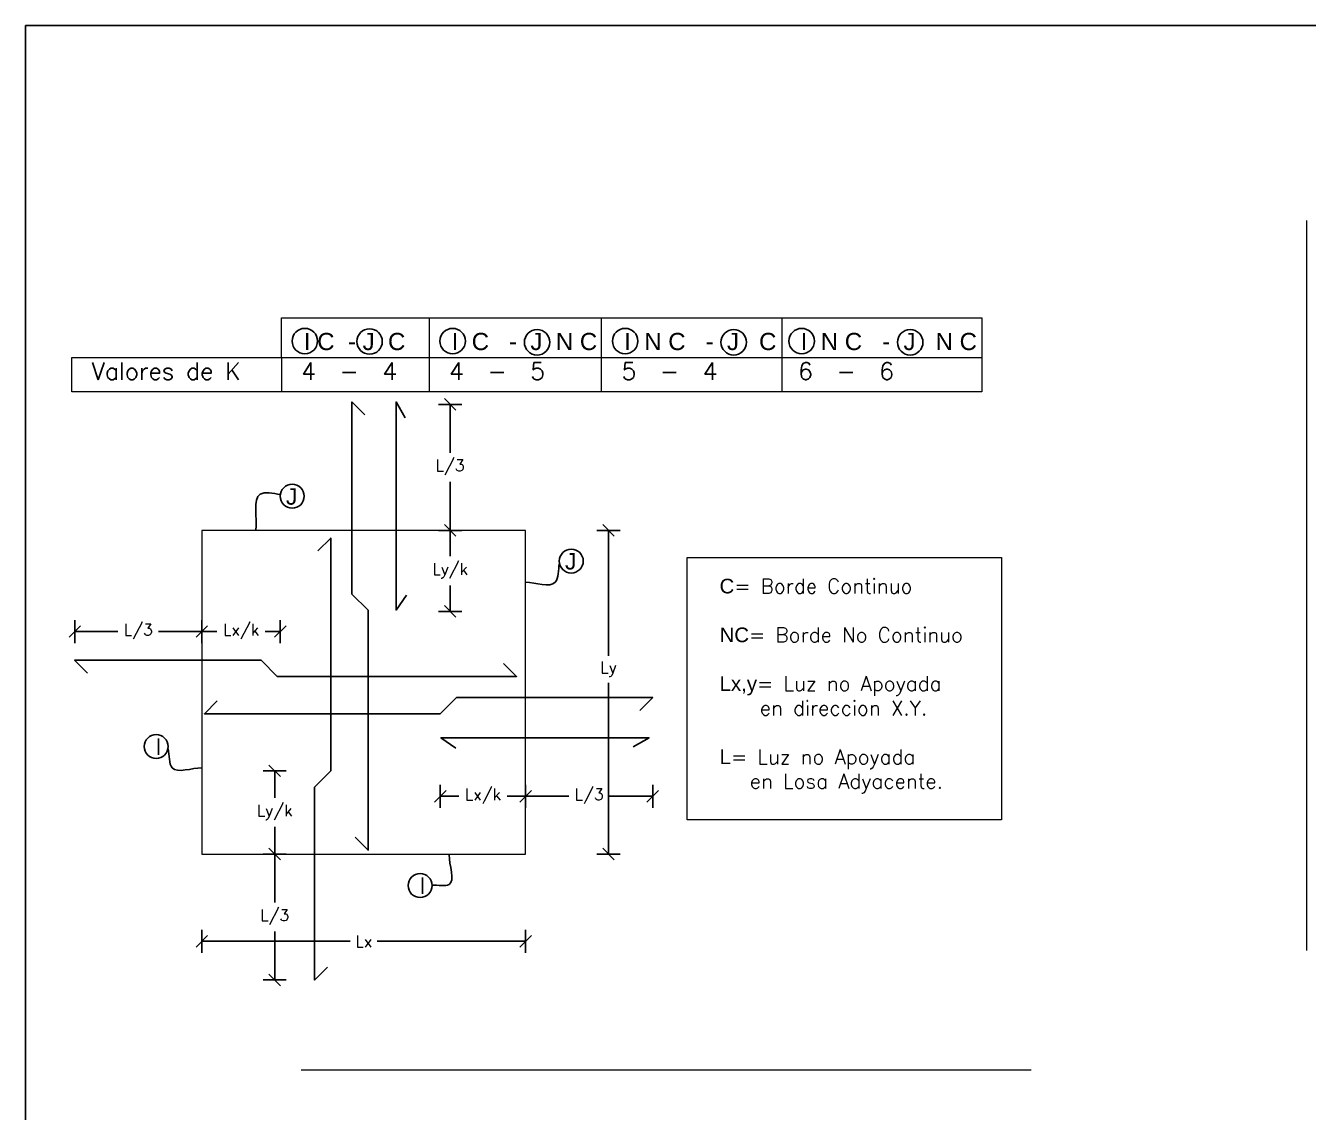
# Model space of a CAD drawing. Header units: metres. Extents: x -44 to 358, y -246 to 48.
# Drawn here: x 0 to 16.69, y 23.49 to 37.63 of the extents above; entities that cross this region are included whole.
import ezdxf

# ---------------------------------------------------------------- set-up
doc = ezdxf.new("R2010")
doc.units = ezdxf.units.M
doc.header["$LTSCALE"] = 0.3
doc.header["$PDMODE"] = 3
doc.linetypes.add('CONTINUA', pattern=[0])
for name, color, linetype in [('ACERO', 5, 'Continuous'), ('BP', 3, 'Continuous'), ('DIMTEXTO', 4, 'Continuous')]:
    doc.layers.add(name, color=color, linetype=linetype)
doc.layers.add('DETALLES', color=7, linetype='Continuous', lineweight=20)
doc.styles.add('Arial', font='arial.ttf')
doc.styles.add('SIMPLEX', font='simplex_.ttf', dxfattribs={"height": 0.2})
doc.styles.add('SMPLEX', font='simplex.shx')
doc.styles.add('TITULOS', font='arial.ttf', dxfattribs={"width": 0.9, "height": 0.16})
doc.dimstyles.new('DIM-10', dxfattribs={"dimscale": 0.1, "dimtxt": 0.2, "dimasz": 0.2, "dimexe": 0.2, "dimexo": 0.2, "dimgap": 0.1, "dimtad": 0, "dimtih": 1, "dimtoh": 1, "dimzin": 0, "dimdsep": 46, "dimtxsty": 'SMPLEX', "dimblk": 'OBLIQUE', "dimcen": 0.2, "dimclrd": 4, "dimclre": 4, "dimclrt": 4, "dimadec": 0, "dimazin": 0, "dimtfac": 1, "dimtmove": 0, "dimatfit": 3, "dimldrblk": 'OPEN30', "dimfxl": 0.5, "dimfxlon": 1, "dimtolj": 1, "dimtzin": 0, "dimarcsym": 0})
doc.dimstyles.new('DIM-75', dxfattribs={"dimscale": 0.75, "dimtxt": 0.2, "dimasz": 0.2, "dimexe": 0.2, "dimexo": 0.2, "dimgap": 0.1, "dimtad": 0, "dimtih": 1, "dimtoh": 1, "dimzin": 0, "dimdsep": 46, "dimtxsty": 'SMPLEX', "dimblk1": 'OBLIQUE', "dimblk2": 'OBLIQUE', "dimsah": 1, "dimcen": 0.2, "dimclrd": 4, "dimclre": 4, "dimclrt": 4, "dimadec": 0, "dimazin": 0, "dimtfac": 1, "dimtmove": 0, "dimatfit": 3, "dimldrblk": 'OBLIQUE', "dimfxl": 0.2, "dimfxlon": 1, "dimtfill": 1, "dimtolj": 1, "dimtzin": 0, "dimarcsym": 0})

# ---------------------------------------------------------------- blocks, each defined once
blk = doc.blocks.new('_OBLIQUE')
at = {"color": 0, "linetype": 'ByBlock'}
blk.add_line((-0.5, -0.5), (0.5, 0.5), dxfattribs=at)
blk = doc.blocks.new('*D439')
at = {"layer": 'DEFPOINTS', "color": 0, "transparency": 16777216}
for p in [(3.97, 27.937), (3.24, 26.854), (3.759, 26.854)]:
    blk.add_point(p, dxfattribs=at)
at = {"layer": 'DIMTEXTO', "color": 4, "lineweight": -2, "transparency": 16777216}
for p, q in [((3.39, 27.937), (3.09, 27.937)), ((3.24, 27.937), (3.24, 27.585)), ((3.24, 26.854), (3.24, 27.206)), ((3.39, 26.854), (3.09, 26.854))]:
    blk.add_line(p, q, dxfattribs=at)
at = {"layer": 'DIMTEXTO', "color": 4, "lineweight": -2, "transparency": 16777216, "xscale": 0.15, "yscale": 0.15, "zscale": 0.15}
for p, rotation in [((3.24, 27.937), 90), ((3.24, 26.854), 270)]:
    blk.add_blockref('_OBLIQUE', p, dxfattribs=dict(at, rotation=rotation))
at = {"layer": 'DIMTEXTO', "color": 4, "transparency": 16777216, "insert": (3.24, 27.395), "char_height": 0.15, "attachment_point": 5, "style": 'SMPLEX', "bg_fill": 3, "box_fill_scale": 1.1, "bg_fill_color": 256, "bg_fill_true_color": 13158600, "bg_fill_transparency": 0}
blk.add_mtext('\\A1;Ly/k', dxfattribs=at)
blk = doc.blocks.new('*D440')
at = {"layer": 'DEFPOINTS', "color": 0, "transparency": 16777216}
for p in [(6.505, 31.066), (6.505, 26.854), (7.583, 26.854)]:
    blk.add_point(p, dxfattribs=at)
at = {"layer": 'DIMTEXTO', "color": 4, "lineweight": -2, "transparency": 16777216}
for p, q in [((7.433, 31.066), (7.733, 31.066)), ((7.583, 31.066), (7.583, 29.433)), ((7.583, 26.854), (7.583, 29.083)), ((7.433, 26.854), (7.733, 26.854))]:
    blk.add_line(p, q, dxfattribs=at)
at = {"layer": 'DIMTEXTO', "color": 4, "lineweight": -2, "transparency": 16777216, "xscale": 0.15, "yscale": 0.15, "zscale": 0.15}
for p, rotation in [((7.583, 31.066), 90), ((7.583, 26.854), 270)]:
    blk.add_blockref('_OBLIQUE', p, dxfattribs=dict(at, rotation=rotation))
at = {"layer": 'DIMTEXTO', "color": 4, "transparency": 16777216, "insert": (7.583, 29.258), "char_height": 0.15, "attachment_point": 5, "style": 'SMPLEX', "bg_fill": 3, "box_fill_scale": 1.1, "bg_fill_color": 256, "bg_fill_true_color": 13158600, "bg_fill_transparency": 0}
blk.add_mtext('\\A1;Ly', dxfattribs=at)
blk = doc.blocks.new('*D442')
at = {"layer": 'DEFPOINTS', "color": 0, "transparency": 16777216}
for p in [(3.759, 26.854), (3.24, 25.215), (3.759, 25.215)]:
    blk.add_point(p, dxfattribs=at)
at = {"layer": 'DIMTEXTO', "color": 4, "lineweight": -2, "transparency": 16777216}
for p, q in [((3.39, 26.854), (3.09, 26.854)), ((3.24, 26.854), (3.24, 26.224)), ((3.24, 25.215), (3.24, 25.845)), ((3.39, 25.215), (3.09, 25.215))]:
    blk.add_line(p, q, dxfattribs=at)
at = {"layer": 'DIMTEXTO', "color": 4, "lineweight": -2, "transparency": 16777216, "xscale": 0.15, "yscale": 0.15, "zscale": 0.15}
for p, rotation in [((3.24, 26.854), 90), ((3.24, 25.215), 270)]:
    blk.add_blockref('_OBLIQUE', p, dxfattribs=dict(at, rotation=rotation))
at = {"layer": 'DIMTEXTO', "color": 4, "transparency": 16777216, "insert": (3.24, 26.034), "char_height": 0.15, "attachment_point": 5, "style": 'SMPLEX', "bg_fill": 3, "box_fill_scale": 1.1, "bg_fill_color": 256, "bg_fill_true_color": 13158600, "bg_fill_transparency": 0}
blk.add_mtext('\\A1;L/3', dxfattribs=at)
blk = doc.blocks.new('*D443')
at = {"layer": 'DEFPOINTS', "color": 0, "transparency": 16777216}
for p in [(2.292, 26.854), (6.505, 26.854), (2.292, 25.719)]:
    blk.add_point(p, dxfattribs=at)
at = {"layer": 'DIMTEXTO', "color": 4, "lineweight": -2, "transparency": 16777216}
for p, q in [((2.292, 25.869), (2.292, 25.569)), ((6.505, 25.869), (6.505, 25.569)), ((2.292, 25.719), (4.224, 25.719)), ((6.505, 25.719), (4.574, 25.719))]:
    blk.add_line(p, q, dxfattribs=at)
at = {"layer": 'DIMTEXTO', "color": 4, "lineweight": -2, "transparency": 16777216, "xscale": 0.15, "yscale": 0.15, "zscale": 0.15, "rotation": 180}
blk.add_blockref('_OBLIQUE', (2.292, 25.719), dxfattribs=at)
at = {"layer": 'DIMTEXTO', "color": 4, "lineweight": -2, "transparency": 16777216, "xscale": 0.15, "yscale": 0.15, "zscale": 0.15}
blk.add_blockref('_OBLIQUE', (6.505, 25.719), dxfattribs=at)
at = {"layer": 'DIMTEXTO', "color": 4, "transparency": 16777216, "insert": (4.399, 25.719), "char_height": 0.15, "attachment_point": 5, "style": 'SMPLEX', "bg_fill": 3, "box_fill_scale": 1.1, "bg_fill_color": 256, "bg_fill_true_color": 13158600, "bg_fill_transparency": 0}
blk.add_mtext('\\A1;Lx', dxfattribs=at)
blk = doc.blocks.new('*D445')
at = {"layer": 'DEFPOINTS', "color": 0, "transparency": 16777216}
for p in [(2.292, 29.749), (3.313, 29.308), (2.292, 29.097)]:
    blk.add_point(p, dxfattribs=at)
at = {"layer": 'DIMTEXTO', "color": 4, "lineweight": -2, "transparency": 16777216}
for p, q in [((2.292, 29.599), (2.292, 29.899)), ((3.313, 29.599), (3.313, 29.899)), ((2.292, 29.749), (2.488, 29.749)), ((3.313, 29.749), (3.117, 29.749))]:
    blk.add_line(p, q, dxfattribs=at)
at = {"layer": 'DIMTEXTO', "color": 4, "lineweight": -2, "transparency": 16777216, "xscale": 0.15, "yscale": 0.15, "zscale": 0.15, "rotation": 180}
blk.add_blockref('_OBLIQUE', (2.292, 29.749), dxfattribs=at)
at = {"layer": 'DIMTEXTO', "color": 4, "lineweight": -2, "transparency": 16777216, "xscale": 0.15, "yscale": 0.15, "zscale": 0.15}
blk.add_blockref('_OBLIQUE', (3.313, 29.749), dxfattribs=at)
at = {"layer": 'DIMTEXTO', "color": 4, "transparency": 16777216, "insert": (2.803, 29.749), "char_height": 0.15, "attachment_point": 5, "style": 'SMPLEX', "bg_fill": 3, "box_fill_scale": 1.1, "bg_fill_color": 256, "bg_fill_true_color": 13158600, "bg_fill_transparency": 0}
blk.add_mtext('\\A1;Lx/k', dxfattribs=at)
blk = doc.blocks.new('*D446')
at = {"layer": 'DEFPOINTS', "color": 0, "transparency": 16777216}
for p in [(0.639, 29.749), (0.639, 29.097), (2.292, 29.097)]:
    blk.add_point(p, dxfattribs=at)
at = {"layer": 'DIMTEXTO', "color": 4, "lineweight": -2, "transparency": 16777216}
for p, q in [((0.639, 29.599), (0.639, 29.899)), ((2.292, 29.599), (2.292, 29.899)), ((0.639, 29.749), (1.201, 29.749)), ((2.292, 29.749), (1.73, 29.749))]:
    blk.add_line(p, q, dxfattribs=at)
at = {"layer": 'DIMTEXTO', "color": 4, "lineweight": -2, "transparency": 16777216, "xscale": 0.15, "yscale": 0.15, "zscale": 0.15, "rotation": 180}
blk.add_blockref('_OBLIQUE', (0.639, 29.749), dxfattribs=at)
at = {"layer": 'DIMTEXTO', "color": 4, "lineweight": -2, "transparency": 16777216, "xscale": 0.15, "yscale": 0.15, "zscale": 0.15}
blk.add_blockref('_OBLIQUE', (2.292, 29.749), dxfattribs=at)
at = {"layer": 'DIMTEXTO', "color": 4, "transparency": 16777216, "insert": (1.466, 29.749), "char_height": 0.15, "attachment_point": 5, "style": 'SMPLEX', "bg_fill": 3, "box_fill_scale": 1.1, "bg_fill_color": 256, "bg_fill_true_color": 13158600, "bg_fill_transparency": 0}
blk.add_mtext('\\A1;L/3', dxfattribs=at)
blk = doc.blocks.new('*D447')
at = {"layer": 'DEFPOINTS', "color": 0, "transparency": 16777216}
for p in [(6.505, 28.259), (8.158, 28.259), (8.158, 27.606)]:
    blk.add_point(p, dxfattribs=at)
at = {"layer": 'DIMTEXTO', "color": 4, "lineweight": -2, "transparency": 16777216}
for p, q in [((6.505, 27.756), (6.505, 27.456)), ((8.158, 27.756), (8.158, 27.456)), ((6.505, 27.606), (7.067, 27.606)), ((8.158, 27.606), (7.596, 27.606))]:
    blk.add_line(p, q, dxfattribs=at)
at = {"layer": 'DIMTEXTO', "color": 4, "lineweight": -2, "transparency": 16777216, "xscale": 0.15, "yscale": 0.15, "zscale": 0.15, "rotation": 180}
blk.add_blockref('_OBLIQUE', (6.505, 27.606), dxfattribs=at)
at = {"layer": 'DIMTEXTO', "color": 4, "lineweight": -2, "transparency": 16777216, "xscale": 0.15, "yscale": 0.15, "zscale": 0.15}
blk.add_blockref('_OBLIQUE', (8.158, 27.606), dxfattribs=at)
at = {"layer": 'DIMTEXTO', "color": 4, "transparency": 16777216, "insert": (7.332, 27.606), "char_height": 0.15, "attachment_point": 5, "style": 'SMPLEX', "bg_fill": 3, "box_fill_scale": 1.1, "bg_fill_color": 256, "bg_fill_true_color": 13158600, "bg_fill_transparency": 0}
blk.add_mtext('\\A1;L/3', dxfattribs=at)
blk = doc.blocks.new('*D448')
at = {"layer": 'DEFPOINTS', "color": 0, "transparency": 16777216}
for p in [(5.004, 31.066), (5.523, 31.066), (4.793, 30.012)]:
    blk.add_point(p, dxfattribs=at)
at = {"layer": 'DIMTEXTO', "color": 4, "lineweight": -2, "transparency": 16777216}
for p, q in [((5.373, 31.066), (5.673, 31.066)), ((5.523, 31.066), (5.523, 30.728)), ((5.523, 30.012), (5.523, 30.35)), ((5.373, 30.012), (5.673, 30.012))]:
    blk.add_line(p, q, dxfattribs=at)
at = {"layer": 'DIMTEXTO', "color": 4, "lineweight": -2, "transparency": 16777216, "xscale": 0.15, "yscale": 0.15, "zscale": 0.15}
for p, rotation in [((5.523, 31.066), 90), ((5.523, 30.012), 270)]:
    blk.add_blockref('_OBLIQUE', p, dxfattribs=dict(at, rotation=rotation))
at = {"layer": 'DIMTEXTO', "color": 4, "transparency": 16777216, "insert": (5.523, 30.539), "char_height": 0.15, "attachment_point": 5, "style": 'SMPLEX', "bg_fill": 3, "box_fill_scale": 1.1, "bg_fill_color": 256, "bg_fill_true_color": 13158600, "bg_fill_transparency": 0}
blk.add_mtext('\\A1;Ly/k', dxfattribs=at)
blk = doc.blocks.new('*D449')
at = {"layer": 'DEFPOINTS', "color": 0, "transparency": 16777216}
for p in [(6.505, 28.259), (5.394, 28.048), (6.505, 27.606)]:
    blk.add_point(p, dxfattribs=at)
at = {"layer": 'DIMTEXTO', "color": 4, "lineweight": -2, "transparency": 16777216}
for p, q in [((5.394, 27.756), (5.394, 27.456)), ((6.505, 27.756), (6.505, 27.456)), ((5.394, 27.606), (5.635, 27.606)), ((6.505, 27.606), (6.264, 27.606))]:
    blk.add_line(p, q, dxfattribs=at)
at = {"layer": 'DIMTEXTO', "color": 4, "lineweight": -2, "transparency": 16777216, "xscale": 0.15, "yscale": 0.15, "zscale": 0.15, "rotation": 180}
blk.add_blockref('_OBLIQUE', (5.394, 27.606), dxfattribs=at)
at = {"layer": 'DIMTEXTO', "color": 4, "lineweight": -2, "transparency": 16777216, "xscale": 0.15, "yscale": 0.15, "zscale": 0.15}
blk.add_blockref('_OBLIQUE', (6.505, 27.606), dxfattribs=at)
at = {"layer": 'DIMTEXTO', "color": 4, "transparency": 16777216, "insert": (5.95, 27.606), "char_height": 0.15, "attachment_point": 5, "style": 'SMPLEX', "bg_fill": 3, "box_fill_scale": 1.1, "bg_fill_color": 256, "bg_fill_true_color": 13158600, "bg_fill_transparency": 0}
blk.add_mtext('\\A1;Lx/k', dxfattribs=at)
blk = doc.blocks.new('*D450')
at = {"layer": 'DEFPOINTS', "color": 0, "transparency": 16777216}
for p in [(5.004, 32.705), (5.523, 32.705), (5.004, 31.066)]:
    blk.add_point(p, dxfattribs=at)
at = {"layer": 'DIMTEXTO', "color": 4, "lineweight": -2, "transparency": 16777216}
for p, q in [((5.373, 32.705), (5.673, 32.705)), ((5.523, 32.705), (5.523, 32.075)), ((5.523, 31.066), (5.523, 31.696)), ((5.373, 31.066), (5.673, 31.066))]:
    blk.add_line(p, q, dxfattribs=at)
at = {"layer": 'DIMTEXTO', "color": 4, "lineweight": -2, "transparency": 16777216, "xscale": 0.15, "yscale": 0.15, "zscale": 0.15}
for p, rotation in [((5.523, 32.705), 90), ((5.523, 31.066), 270)]:
    blk.add_blockref('_OBLIQUE', p, dxfattribs=dict(at, rotation=rotation))
at = {"layer": 'DIMTEXTO', "color": 4, "transparency": 16777216, "insert": (5.523, 31.886), "char_height": 0.15, "attachment_point": 5, "style": 'SMPLEX', "bg_fill": 3, "box_fill_scale": 1.1, "bg_fill_color": 256, "bg_fill_true_color": 13158600, "bg_fill_transparency": 0}
blk.add_mtext('\\A1;L/3', dxfattribs=at)

msp = doc.modelspace()

# ---------------------------------------------------------------- linework, layer by layer
at = {"color": 8, "linetype": 'CONTINUA', "lineweight": 0, "ltscale": 5}
for p, q in [((16.6666667, 25.5995319), (16.6666667, 35.0995319)), ((3.5833333, 24.047245), (13.0833333, 24.047245))]:
    msp.add_line(p, q, dxfattribs=at)
at = {"layer": 'BP'}
for points in [[(4.413284, 32.5683472), (4.2447859, 32.7368453), (4.2447859, 30.237389), (4.4554085, 30.0267663), (4.4554085, 26.9037519), (4.2869104, 27.07225)], [(6.2189012, 29.3339133), (6.3873993, 29.1654152), (3.2741536, 29.1654152), (3.063531, 29.3760379), (0.6362297, 29.3760379), (0.8047278, 29.2075398)]]:
    msp.add_lwpolyline(points, dxfattribs=at)
at = {"layer": 'DETALLES'}
for p, q in [((3.3265613, 33.8298663), (12.439026, 33.8298663)), ((3.3265613, 33.3140421), (3.3265613, 33.8298663)), ((5.2493453, 33.8298663), (5.2493453, 32.8693442)), ((7.4858602, 33.8298663), (7.4858602, 32.8693442)), ((9.8399415, 33.8298663), (9.8399415, 32.8693442)), ((12.439026, 33.8298663), (12.439026, 32.8693442)), ((0.5990362, 33.3140421), (3.3265613, 33.3140421)), ((0.5990362, 32.8693442), (0.5990362, 33.3140421)), ((3.3265613, 33.3140421), (12.439026, 33.3140421)), ((3.3265613, 33.3140421), (3.3265613, 32.8693442)), ((12.439026, 32.8693442), (0.5990362, 32.8693442))]:
    msp.add_line(p, q, dxfattribs=at)
msp.add_lwpolyline([(8.6082428, 30.7146571), (12.6942888, 30.7146571), (12.6942888, 27.2985811), (8.6082428, 27.2985811)], close=True, dxfattribs=at)
at = {"layer": 'DIMTEXTO', "color": 3}
for centre, radius in [((3.632442, 33.5291125), 0.1655026), ((4.4747113, 33.5232237), 0.1655026), ((5.555226, 33.5291125), 0.1655026), ((6.6541334, 33.5129672), 0.1655026), ((7.7998568, 33.5291125), 0.1655026), ((9.2118502, 33.5129672), 0.1655026), ((10.0964944, 33.5291125), 0.1655026), ((11.5084878, 33.5129672), 0.1655026), ((3.4681163, 31.510225), 0.1557132), ((1.698017, 28.2527047), 0.1557132)]:
    msp.add_circle(centre, radius, dxfattribs=at)
at = {"layer": 'DIMTEXTO'}
msp.add_open_spline([(2.9940167, 31.0662141), (3.0136727, 31.2232078), (2.9161326, 31.6180315), (3.2176976, 31.5445952), (3.3141942, 31.5337742)], degree=3, knots=[0, 0, 0, 0, 0.54044135365, 0.84157493884, 0.84157493884, 0.84157493884, 0.84157493884], dxfattribs=at)

# ---------------------------------------------------------------- texts
at = {"color": 6, "insert": (9.0279939, 30.4365056), "char_height": 0.19042434, "attachment_point": 1, "style": 'Arial'}
msp.add_mtext('C{\\Fromans.shx;= Borde Continuo\\P\\P}NC{\\Fromans.shx;= Borde No Continuo\\P\\P}Lx,y{\\Fromans.shx;= Luz no Apoyada\\P    en direccion X.Y.\\P\\P}L{\\Fromans.shx;= Luz no Apoyada\\P   en Losa Adyacente.}', dxfattribs=at)
at = {"layer": 'ACERO', "color": 6, "linetype": 'Continuous', "style": 'TITULOS'}
for s, p in [('I C  - J  C', (3.6195849, 33.4116506)), ('I  C   -  J  N C', (5.5423689, 33.4116506)), ('I  N C   -  J   C', (7.7869996, 33.4116506)), ('I  N C   -  J   N C', (10.0836373, 33.4116506))]:
    msp.add_text(s, height=0.223864042, rotation=360, dxfattribs=at).set_placement(p)
at = {"layer": 'ACERO', "color": 6, "linetype": 'Continuous', "char_height": 0.223864042, "attachment_point": 1, "style": 'SIMPLEX'}
for s, insert in [('{\\Fromans.shx;4  -  4}', (3.5866818, 33.2490997)), ('{\\Fromans.shx;4  -  5}', (5.5094659, 33.2490997)), ('{\\Fromans.shx;5  -  4}', (7.7540966, 33.2490997)), ('{\\Fromans.shx;6  -  6}', (10.0507343, 33.2490997))]:
    msp.add_mtext(s, dxfattribs=dict(at, insert=insert))
at = {"layer": 'DIMTEXTO', "color": 6, "attachment_point": 4}
for s, insert, char_height, style in [('{\\Fromans.shx;Valores de K}', (0.8591568, 33.1371677), 0.223864042, 'SIMPLEX'), ('\\A1;J', (3.3858634, 31.5053401), 0.21352916, 'Arial'), ('I', (1.692009, 28.2510937), 0.2106226, 'SIMPLEX')]:
    msp.add_mtext(s, dxfattribs=dict(at, insert=insert, char_height=char_height, style=style))

# ---------------------------------------------------------------- dimensions: what is measured, and where the dimension line sits
at = {"layer": 'DIMTEXTO'}
dim = msp.add_linear_dim(base=(7.5826589, 26.8537615), p1=(6.5047661, 31.0662141), p2=(6.5047661, 26.8537615), angle=270, text='Ly', dimstyle='DIM-75', dxfattribs=at)
dim.commit()
dim.dimension.update_dxf_attribs({"geometry": '*D440', "text_midpoint": (7.5826589, 29.2576155), "dimtype": 161})
dim = msp.add_linear_dim(base=(3.2403103, 26.8537615), p1=(3.9699, 27.9367889), p2=(3.7592774, 26.8537615), angle=90, text='Ly/k', dimstyle='DIM-75', dxfattribs=at)
dim.commit()
dim.dimension.update_dxf_attribs({"geometry": '*D439', "text_midpoint": (3.2403103, 27.3952752)})

# ---------------------------------------------------------------- leaders
at = {"layer": 'DIMTEXTO', "has_arrowhead": 0, "path_type": 1}
msp.add_leader([(2.2923136, 27.9760763), (1.9068535, 27.9760763), (1.8524007, 28.2246579)], dimstyle='DIM-10', override={"dimgap": 0.1, "dimtad": 0, "dimldrblk": 'ArchTick'}, dxfattribs=at)

# ---------------------------------------------------------------- next in the draw order: linework, layer by layer
at = {"color": 3}
msp.add_circle((7.0990627, 30.6663952), 0.1557132, dxfattribs=at)
at = {"layer": 'BP'}
for points in [[(3.8014019, 30.7974038), (3.9699, 30.9659019), (3.9699, 27.9367889), (3.7592774, 27.7261662), (3.7592774, 25.2147324), (3.9277755, 25.3832305)], [(7.9898445, 28.7220313), (8.1583426, 28.8905294), (5.6050351, 28.8905294), (5.3944125, 28.6799068), (2.3252493, 28.6799068), (2.4937474, 28.8484049)], [(7.9898445, 28.7220313), (8.1583426, 28.8905294), (5.6050351, 28.8905294), (5.3944125, 28.6799068), (2.3252493, 28.6799068), (2.4937474, 28.8484049)]]:
    msp.add_lwpolyline(points, dxfattribs=at)
at = {"layer": 'DETALLES'}
msp.add_lwpolyline([(2.2923136, 26.8537615), (6.5047661, 26.8537615), (6.5047661, 31.0662141), (2.2923136, 31.0662141)], close=True, dxfattribs=at)

# ---------------------------------------------------------------- next in the draw order: texts
at = {"color": 3, "insert": (7.0168097, 30.7700956), "char_height": 0.21352916, "attachment_point": 1, "style": 'Arial'}
msp.add_mtext('\\A1;J', dxfattribs=at)

# ---------------------------------------------------------------- next in the draw order: leaders
at = {"layer": 'DIMTEXTO', "has_arrowhead": 0, "path_type": 1, "annotation_type": 0, "has_hookline": 1, "hookline_direction": 0, "text_width": 0.11798}
msp.add_leader([(6.5047661, 30.3897668), (6.8902262, 30.3897668), (6.944679, 30.6383484)], dimstyle='DIM-10', override={"dimgap": 0.1, "dimtad": 0, "dimldrblk": 'ArchTick'}, dxfattribs=at)

# ---------------------------------------------------------------- next in the draw order: dimensions: what is measured, and where the dimension line sits
at = {"layer": 'DIMTEXTO'}
for base, p1, p2, angle, text, picture, middle in [((5.5227584, 31.0662141), (4.7931686, 30.0116547), (5.0037912, 31.0662141), 270, 'Ly/k', '*D448', (5.5227584, 30.5389344)), ((2.2923136, 29.7494688), (3.313052, 29.3075585), (2.2923136, 29.0969359), 180, 'Lx/k', '*D445', (2.8026828, 29.7494688)), ((3.2403103, 25.2147324), (3.7592774, 26.8537615), (3.7592774, 25.2147324), 90, 'L/3', '*D442', (3.2403103, 26.034247))]:
    dim = msp.add_linear_dim(base=base, p1=p1, p2=p2, angle=angle, text=text, dimstyle='DIM-75', dxfattribs=at)
    dim.commit()
    dim.dimension.update_dxf_attribs({"geometry": picture, "text_midpoint": middle})
dim = msp.add_linear_dim(base=(8.1583426, 27.6061738), p1=(6.5047661, 28.2587068), p2=(8.1583426, 28.2587068), text='L/3', dimstyle='DIM-75', dxfattribs=at)
dim.commit()
dim.dimension.update_dxf_attribs({"geometry": '*D447', "text_midpoint": (7.3315544, 27.6061738)})

# ---------------------------------------------------------------- next in the draw order: dimensions: what is measured, and where the dimension line sits
for base, p1, p2, angle, picture, middle in [((5.5227584, 32.7052432), (5.0037912, 31.0662141), (5.0037912, 32.7052432), 270, '*D450', (5.5227584, 31.8857286)), ((0.6387371, 29.7494688), (2.2923136, 29.0969359), (0.6387371, 29.0969359), 180, '*D446', (1.4655253, 29.7494688))]:
    dim = msp.add_linear_dim(base=base, p1=p1, p2=p2, angle=angle, text='L/3', dimstyle='DIM-75', dxfattribs=at)
    dim.commit()
    dim.dimension.update_dxf_attribs({"geometry": picture, "text_midpoint": middle})
dim = msp.add_linear_dim(base=(6.5047661, 27.6061738), p1=(5.3944125, 28.0480842), p2=(6.5047661, 28.2587068), text='Lx/k', dimstyle='DIM-75', dxfattribs=at)
dim.commit()
dim.dimension.update_dxf_attribs({"geometry": '*D449', "text_midpoint": (5.9495893, 27.6061738)})
dim = msp.add_aligned_dim(p1=(6.5047661, 26.8537615), p2=(2.2923136, 26.8537615), distance=1.1348835, text='Lx', dimstyle='DIM-75', dxfattribs=at)
dim.commit()
dim.dimension.update_dxf_attribs({"geometry": '*D443', "text_midpoint": (4.3985399, 25.718878)})

# ---------------------------------------------------------------- next in the draw order: linework, layer by layer
at = {"layer": 'BP', "linetype": 'CONTINUA', "ltscale": 5}
msp.add_lwpolyline([(0, 37.6335309), (50.8625687, 37.6335309), (50.8625687, 0), (0, 0)], close=True, dxfattribs=at)
msp.add_lwpolyline([(0, 37.6335309), (50.8625687, 37.6335309), (50.8625687, 0), (0, 0)], close=True, dxfattribs=at)
at = {"layer": 'BP'}
for points in [[(4.413284, 32.5683472), (4.2447859, 32.7368453), (4.2447859, 30.237389), (4.4554085, 30.0267663), (4.4554085, 26.9037519), (4.2869104, 27.07225)], [(4.938988, 32.5308377), (4.8203528, 32.7380482), (4.8203528, 30.0289245), (4.956193, 30.2242214)], [(4.938988, 32.5308377), (4.8203528, 32.7380482), (4.8203528, 30.0289245), (4.956193, 30.2242214)], [(3.8014019, 30.7974038), (3.9699, 30.9659019), (3.9699, 27.9367889), (3.7592774, 27.7261662), (3.7592774, 25.2147324), (3.9277755, 25.3832305)], [(6.2189012, 29.3339133), (6.3873993, 29.1654152), (3.2741536, 29.1654152), (3.063531, 29.3760379), (0.6362297, 29.3760379), (0.8047278, 29.2075398)], [(7.9045783, 28.2485611), (8.1117888, 28.3671962), (5.4026651, 28.3671962), (5.5979619, 28.231356)], [(7.9045783, 28.2485611), (8.1117888, 28.3671962), (5.4026651, 28.3671962), (5.5979619, 28.231356)]]:
    msp.add_lwpolyline(points, dxfattribs=at)
at = {"layer": 'DIMTEXTO', "color": 3}
msp.add_circle((5.1317374, 26.4440268), 0.1557132, dxfattribs=at)

# ---------------------------------------------------------------- next in the draw order: texts
at = {"layer": 'DIMTEXTO', "color": 6, "insert": (5.1266631, 26.4424159), "char_height": 0.2106226, "attachment_point": 4, "style": 'SIMPLEX'}
msp.add_mtext('I', dxfattribs=at)

# ---------------------------------------------------------------- next in the draw order: leaders
at = {"layer": 'DIMTEXTO', "has_arrowhead": 0, "path_type": 1}
msp.add_leader([(5.5092004, 26.8426774), (5.5092004, 26.4572173), (5.2885165, 26.4508901)], dimstyle='DIM-10', override={"dimgap": 0.1, "dimtad": 0, "dimldrblk": 'ArchTick'}, dxfattribs=at)

doc.saveas('drawing.dxf')
